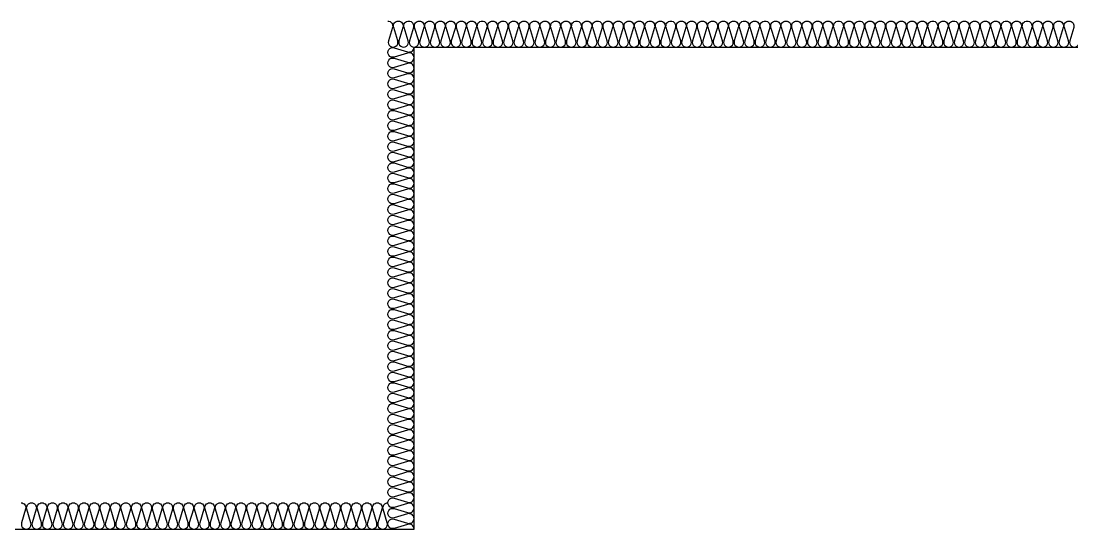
# Model space of a CAD drawing. Header units: millimetres. Extents: x 17311 to 801382, y -242618 to -104888.
# Drawn here: x 334711 to 336716, y -170479 to -169509 of the extents above; entities that cross this region are included whole.
import ezdxf

# ---------------------------------------------------------------- set-up
doc = ezdxf.new("R2010")
doc.units = ezdxf.units.MM
doc.header["$LTSCALE"] = 250
doc.layers.add('ISL', color=251, linetype='Continuous')

msp = doc.modelspace()

# ---------------------------------------------------------------- linework, layer by layer
at = {"layer": 'ISL'}
for points in [[(335410.7, -169509.5, -0.00027), (335410.7, -169509.5, -0.509267), (335419.5, -169521.6), (335411.8, -169547.4, 1.372593), (335429.5, -169547.4), (335421.8, -169521.6, -0.509267), (335430.7, -169509.5, -0.509267), (335439.5, -169521.6), (335431.8, -169547.4, 1.372593), (335449.5, -169547.4), (335441.8, -169521.6, -0.509267), (335450.7, -169509.5, -0.509267), (335459.5, -169521.6), (335451.8, -169547.4, 1.372593), (335469.5, -169547.4), (335461.8, -169521.6, -0.509267), (335470.7, -169509.5, -0.509267), (335479.5, -169521.6), (335471.8, -169547.4, 1.372593), (335489.5, -169547.4), (335481.8, -169521.6, -0.509267), (335490.7, -169509.5, -0.509267), (335499.5, -169521.6), (335491.8, -169547.4, 1.372593), (335509.5, -169547.4), (335501.8, -169521.6, -0.509267), (335510.7, -169509.5, -0.509267), (335519.5, -169521.6), (335511.8, -169547.4, 1.372593), (335529.5, -169547.4), (335521.8, -169521.6, -0.509267), (335530.7, -169509.5, -0.509267), (335539.5, -169521.6), (335531.8, -169547.4, 1.372593), (335549.5, -169547.4), (335541.8, -169521.6, -0.509267), (335550.7, -169509.5, -0.509267), (335559.5, -169521.6), (335551.8, -169547.4, 1.372593), (335569.5, -169547.4), (335561.8, -169521.6, -0.509267), (335570.7, -169509.5, -0.509267), (335579.5, -169521.6), (335571.8, -169547.4, 1.372593), (335589.5, -169547.4), (335581.8, -169521.6, -0.509267), (335590.7, -169509.5, -0.509267), (335599.5, -169521.6), (335591.8, -169547.4, 1.372593), (335609.5, -169547.4), (335601.8, -169521.6, -0.509267), (335610.7, -169509.5, -0.509267), (335619.5, -169521.6), (335611.8, -169547.4, 1.372593), (335629.5, -169547.4), (335621.8, -169521.6, -0.509267), (335630.7, -169509.5, -0.509267), (335639.5, -169521.6), (335631.8, -169547.4, 1.372593), (335649.5, -169547.4), (335641.8, -169521.6, -0.509267), (335650.7, -169509.5, -0.509267), (335659.5, -169521.6), (335651.8, -169547.4, 1.372593), (335669.5, -169547.4), (335661.8, -169521.6, -0.509267), (335670.7, -169509.5, -0.509267), (335679.5, -169521.6), (335671.8, -169547.4, 1.372593), (335689.5, -169547.4), (335681.8, -169521.6, -0.509267), (335690.7, -169509.5, -0.509267), (335699.5, -169521.6), (335691.8, -169547.4, 1.372593), (335709.5, -169547.4), (335701.8, -169521.6, -0.509267), (335710.7, -169509.5, -0.509267), (335719.5, -169521.6), (335711.8, -169547.4, 1.372593), (335729.5, -169547.4), (335721.8, -169521.6, -0.509267), (335730.7, -169509.5, -0.509267), (335739.5, -169521.6), (335731.8, -169547.4, 1.372593), (335749.5, -169547.4), (335741.8, -169521.6, -0.509267), (335750.7, -169509.5, -0.509267), (335759.5, -169521.6), (335751.8, -169547.4, 1.372593), (335769.5, -169547.4), (335761.8, -169521.6, -0.509267), (335770.7, -169509.5, -0.509267), (335779.5, -169521.6), (335771.8, -169547.4, 1.372593), (335789.5, -169547.4), (335781.8, -169521.6, -0.509267), (335790.7, -169509.5, -0.509267), (335799.5, -169521.6), (335791.8, -169547.4, 1.372593), (335809.5, -169547.4), (335801.8, -169521.6, -0.509267), (335810.7, -169509.5, -0.509267), (335819.5, -169521.6), (335811.8, -169547.4, 1.372593), (335829.5, -169547.4), (335821.8, -169521.6, -0.509267), (335830.7, -169509.5, -0.509267), (335839.5, -169521.6), (335831.8, -169547.4, 1.372593), (335849.5, -169547.4), (335841.8, -169521.6, -0.509267), (335850.7, -169509.5, -0.509267), (335859.5, -169521.6), (335851.8, -169547.4, 1.372593), (335869.5, -169547.4), (335861.8, -169521.6, -0.509267), (335870.7, -169509.5, -0.509267), (335879.5, -169521.6), (335871.8, -169547.4, 1.372593), (335889.5, -169547.4), (335881.8, -169521.6, -0.509267), (335890.7, -169509.5, -0.509267), (335899.5, -169521.6), (335891.8, -169547.4, 1.372593), (335909.5, -169547.4), (335901.8, -169521.6, -0.509267), (335910.7, -169509.5, -0.509267), (335919.5, -169521.6), (335911.8, -169547.4, 1.372593), (335929.5, -169547.4), (335921.8, -169521.6, -0.509267), (335930.7, -169509.5, -0.509267), (335939.5, -169521.6), (335931.8, -169547.4, 1.372593), (335949.5, -169547.4), (335941.8, -169521.6, -0.509267), (335950.7, -169509.5, -0.509267), (335959.5, -169521.6), (335951.8, -169547.4, 1.372593), (335969.5, -169547.4), (335961.8, -169521.6, -0.509267), (335970.7, -169509.5, -0.509267), (335979.5, -169521.6), (335971.8, -169547.4, 1.372593), (335989.5, -169547.4), (335981.8, -169521.6, -0.509267), (335990.7, -169509.5, -0.509267), (335999.5, -169521.6), (335991.8, -169547.4, 1.372593), (336009.5, -169547.4), (336001.8, -169521.6, -0.509267), (336010.7, -169509.5, -0.509267), (336019.5, -169521.6), (336011.8, -169547.4, 1.372593), (336029.5, -169547.4), (336021.8, -169521.6, -0.509267), (336030.7, -169509.5, -0.509267), (336039.5, -169521.6), (336031.8, -169547.4, 1.372593), (336049.5, -169547.4), (336041.8, -169521.6, -0.509267), (336050.7, -169509.5, -0.509267), (336059.5, -169521.6), (336051.8, -169547.4, 1.372593), (336069.5, -169547.4), (336061.8, -169521.6, -0.509267), (336070.7, -169509.5, -0.509267), (336079.5, -169521.6), (336071.8, -169547.4, 1.372593), (336089.5, -169547.4), (336081.8, -169521.6, -0.509267), (336090.7, -169509.5, -0.509267), (336099.5, -169521.6), (336091.8, -169547.4, 1.372593), (336109.5, -169547.4), (336101.8, -169521.6, -0.509267), (336110.7, -169509.5, -0.509267), (336119.5, -169521.6), (336111.8, -169547.4, 1.372593), (336129.5, -169547.4), (336121.8, -169521.6, -0.509267), (336130.7, -169509.5, -0.509267), (336139.5, -169521.6), (336131.8, -169547.4, 1.372593), (336149.5, -169547.4), (336141.8, -169521.6, -0.509267), (336150.7, -169509.5, -0.509267), (336159.5, -169521.6), (336151.8, -169547.4, 1.372593), (336169.5, -169547.4), (336161.8, -169521.6, -0.509267), (336170.7, -169509.5, -0.509267), (336179.5, -169521.6), (336171.8, -169547.4, 1.372593), (336189.5, -169547.4), (336181.8, -169521.6, -0.509267), (336190.7, -169509.5, -0.509267), (336199.5, -169521.6), (336191.8, -169547.4, 1.372593), (336209.5, -169547.4), (336201.8, -169521.6, -0.509267), (336210.7, -169509.5, -0.509267), (336219.5, -169521.6), (336211.8, -169547.4, 1.372593), (336229.5, -169547.4), (336221.8, -169521.6, -0.509267), (336230.7, -169509.5, -0.509267), (336239.5, -169521.6), (336231.8, -169547.4, 1.372593), (336249.5, -169547.4), (336241.8, -169521.6, -0.509267), (336250.7, -169509.5, -0.509267), (336259.5, -169521.6), (336251.8, -169547.4, 1.372593), (336269.5, -169547.4), (336261.8, -169521.6, -0.509267), (336270.7, -169509.5, -0.509267), (336279.5, -169521.6), (336271.8, -169547.4, 1.372593), (336289.5, -169547.4), (336281.8, -169521.6, -0.509267), (336290.7, -169509.5, -0.509267), (336299.5, -169521.6), (336291.8, -169547.4, 1.372593), (336309.5, -169547.4), (336301.8, -169521.6, -0.509267), (336310.7, -169509.5, -0.509267), (336319.5, -169521.6), (336311.8, -169547.4, 1.372593), (336329.5, -169547.4), (336321.8, -169521.6, -0.509267), (336330.7, -169509.5, -0.509267), (336339.5, -169521.6), (336331.8, -169547.4, 1.372593), (336349.5, -169547.4), (336341.8, -169521.6, -0.509267), (336350.7, -169509.5, -0.509267), (336359.5, -169521.6), (336351.8, -169547.4, 1.372593), (336369.5, -169547.4), (336361.8, -169521.6, -0.509267), (336370.7, -169509.5, -0.509267), (336379.5, -169521.6), (336371.8, -169547.4, 1.372593), (336389.5, -169547.4), (336381.8, -169521.6, -0.509267), (336390.7, -169509.5, -0.509267), (336399.5, -169521.6), (336391.8, -169547.4, 1.372593), (336409.5, -169547.4), (336401.8, -169521.6, -0.509267), (336410.7, -169509.5, -0.509267), (336419.5, -169521.6), (336411.8, -169547.4, 1.372593), (336429.5, -169547.4), (336421.8, -169521.6, -0.509267), (336430.7, -169509.5, -0.509267), (336439.5, -169521.6), (336431.8, -169547.4, 1.372593), (336449.5, -169547.4), (336441.8, -169521.6, -0.509267), (336450.7, -169509.5, -0.509267), (336459.5, -169521.6), (336451.8, -169547.4, 1.372593), (336469.5, -169547.4), (336461.8, -169521.6, -0.509267), (336470.7, -169509.5, -0.509267), (336479.5, -169521.6), (336471.8, -169547.4, 1.372593), (336489.5, -169547.4), (336481.8, -169521.6, -0.509267), (336490.7, -169509.5, -0.509267), (336499.5, -169521.6), (336491.8, -169547.4, 1.372593), (336509.5, -169547.4), (336501.8, -169521.6, -0.509267), (336510.7, -169509.5, -0.509267), (336519.5, -169521.6), (336511.8, -169547.4, 1.372593), (336529.5, -169547.4), (336521.8, -169521.6, -0.509267), (336530.7, -169509.5, -0.509267), (336539.5, -169521.6), (336531.8, -169547.4, 1.372593), (336549.5, -169547.4), (336541.8, -169521.6, -0.509267), (336550.7, -169509.5, -0.509267), (336559.5, -169521.6), (336551.8, -169547.4, 1.372593), (336569.5, -169547.4), (336561.8, -169521.6, -0.509267), (336570.7, -169509.5, -0.509267), (336579.5, -169521.6), (336571.8, -169547.4, 1.372593), (336589.5, -169547.4), (336581.8, -169521.6, -0.509267), (336590.7, -169509.5, -0.509267), (336599.5, -169521.6), (336591.8, -169547.4, 1.372593), (336609.5, -169547.4), (336601.8, -169521.6, -0.509267), (336610.7, -169509.5, -0.509267), (336619.5, -169521.6), (336611.8, -169547.4, 1.372593), (336629.5, -169547.4), (336621.8, -169521.6, -0.509267), (336630.7, -169509.5, -0.509267), (336639.5, -169521.6), (336631.8, -169547.4, 1.372593), (336649.5, -169547.4), (336641.8, -169521.6, -0.509267), (336650.7, -169509.5, -0.509267), (336659.5, -169521.6), (336651.8, -169547.4, 1.372593), (336669.5, -169547.4), (336661.8, -169521.6, -0.509267), (336670.7, -169509.5, -0.509267), (336679.5, -169521.6), (336671.8, -169547.4, 1.372593), (336689.5, -169547.4), (336681.8, -169521.6, -0.509267), (336690.7, -169509.5, -0.509267), (336699.5, -169521.6), (336691.8, -169547.4, 1.372593), (336709.5, -169547.4), (336701.8, -169521.6, -0.509267), (336710.7, -169509.5, -0.509267), (336719.5, -169521.6), (336711.8, -169547.4, 1.372593), (336729.5, -169547.4)], [(335460.7, -170479.5, 0.509267), (335448.5, -170470.6), (335422.8, -170478.3, -1.372593), (335422.8, -170460.6), (335448.5, -170468.3, 0.509267), (335460.7, -170459.5, 0.509267), (335448.5, -170450.6), (335422.8, -170458.3, -1.372593), (335422.8, -170440.6), (335448.5, -170448.3, 0.509267), (335460.7, -170439.5, 0.509267), (335448.5, -170430.6), (335422.8, -170438.3, -1.372593), (335422.8, -170420.6), (335448.5, -170428.3, 0.509267), (335460.7, -170419.5, 0.509267), (335448.5, -170410.6), (335422.8, -170418.3, -1.372593), (335422.8, -170400.6), (335448.5, -170408.3, 0.509267), (335460.7, -170399.5, 0.509267), (335448.5, -170390.6), (335422.8, -170398.3, -1.372593), (335422.8, -170380.6), (335448.5, -170388.3, 0.509267), (335460.7, -170379.5, 0.509267), (335448.5, -170370.6), (335422.8, -170378.3, -1.372593), (335422.8, -170360.6), (335448.5, -170368.3, 0.509267), (335460.7, -170359.5, 0.509267), (335448.5, -170350.6), (335422.8, -170358.3, -1.372593), (335422.8, -170340.6), (335448.5, -170348.3, 0.509267), (335460.7, -170339.5, 0.509267), (335448.5, -170330.6), (335422.8, -170338.3, -1.372593), (335422.8, -170320.6), (335448.5, -170328.3, 0.509267), (335460.7, -170319.5, 0.509267), (335448.5, -170310.6), (335422.8, -170318.3, -1.372593), (335422.8, -170300.6), (335448.5, -170308.3, 0.509267), (335460.7, -170299.5, 0.509267), (335448.5, -170290.6), (335422.8, -170298.3, -1.372593), (335422.8, -170280.6), (335448.5, -170288.3, 0.509267), (335460.7, -170279.5, 0.509267), (335448.5, -170270.6), (335422.8, -170278.3, -1.372593), (335422.8, -170260.6), (335448.5, -170268.3, 0.509267), (335460.7, -170259.5, 0.509267), (335448.5, -170250.6), (335422.8, -170258.3, -1.372593), (335422.8, -170240.6), (335448.5, -170248.3, 0.509267), (335460.7, -170239.5, 0.509267), (335448.5, -170230.6), (335422.8, -170238.3, -1.372593), (335422.8, -170220.6), (335448.5, -170228.3, 0.509267), (335460.7, -170219.5, 0.509267), (335448.5, -170210.6), (335422.8, -170218.3, -1.372593), (335422.8, -170200.6), (335448.5, -170208.3, 0.509267), (335460.7, -170199.5, 0.509267), (335448.5, -170190.6), (335422.8, -170198.3, -1.372593), (335422.8, -170180.6), (335448.5, -170188.3, 0.509267), (335460.7, -170179.5, 0.509267), (335448.5, -170170.6), (335422.8, -170178.3, -1.372593), (335422.8, -170160.6), (335448.5, -170168.3, 0.509267), (335460.7, -170159.5, 0.509267), (335448.5, -170150.6), (335422.8, -170158.3, -1.372593), (335422.8, -170140.6), (335448.5, -170148.3, 0.509267), (335460.7, -170139.5, 0.509267), (335448.5, -170130.6), (335422.8, -170138.3, -1.372593), (335422.8, -170120.6), (335448.5, -170128.3, 0.509267), (335460.7, -170119.5, 0.509267), (335448.5, -170110.6), (335422.8, -170118.3, -1.372593), (335422.8, -170100.6), (335448.5, -170108.3, 0.509267), (335460.7, -170099.5, 0.509267), (335448.5, -170090.6), (335422.8, -170098.3, -1.372593), (335422.8, -170080.6), (335448.5, -170088.3, 0.509267), (335460.7, -170079.5, 0.509267), (335448.5, -170070.6), (335422.8, -170078.3, -1.372593), (335422.8, -170060.6), (335448.5, -170068.3, 0.509267), (335460.7, -170059.5, 0.509267), (335448.5, -170050.6), (335422.8, -170058.3, -1.372593), (335422.8, -170040.6), (335448.5, -170048.3, 0.509267), (335460.7, -170039.5, 0.509267), (335448.5, -170030.6), (335422.8, -170038.3, -1.372593), (335422.8, -170020.6), (335448.5, -170028.3, 0.509267), (335460.7, -170019.5, 0.509267), (335448.5, -170010.6), (335422.8, -170018.3, -1.372593), (335422.8, -170000.6), (335448.5, -170008.3, 0.509267), (335460.7, -169999.5, 0.509267), (335448.5, -169990.6), (335422.8, -169998.3, -1.372593), (335422.8, -169980.6), (335448.5, -169988.3, 0.509267), (335460.7, -169979.5, 0.509267), (335448.5, -169970.6), (335422.8, -169978.3, -1.372593), (335422.8, -169960.6), (335448.5, -169968.3, 0.509267), (335460.7, -169959.5, 0.509267), (335448.5, -169950.6), (335422.8, -169958.3, -1.372593), (335422.8, -169940.6), (335448.5, -169948.3, 0.509267), (335460.7, -169939.5, 0.509267), (335448.5, -169930.6), (335422.8, -169938.3, -1.372593), (335422.8, -169920.6), (335448.5, -169928.3, 0.509267), (335460.7, -169919.5, 0.509267), (335448.5, -169910.6), (335422.8, -169918.3, -1.372593), (335422.8, -169900.6), (335448.5, -169908.3, 0.509267), (335460.7, -169899.5, 0.509267), (335448.5, -169890.6), (335422.8, -169898.3, -1.372593), (335422.8, -169880.6), (335448.5, -169888.3, 0.509267), (335460.7, -169879.5, 0.509267), (335448.5, -169870.6), (335422.8, -169878.3, -1.372593), (335422.8, -169860.6), (335448.5, -169868.3, 0.509267), (335460.7, -169859.5, 0.509267), (335448.5, -169850.6), (335422.8, -169858.3, -1.372593), (335422.8, -169840.6), (335448.5, -169848.3, 0.509267), (335460.7, -169839.5, 0.509267), (335448.5, -169830.6), (335422.8, -169838.3, -1.372593), (335422.8, -169820.6), (335448.5, -169828.3, 0.509267), (335460.7, -169819.5, 0.509267), (335448.5, -169810.6), (335422.8, -169818.3, -1.372593), (335422.8, -169800.6), (335448.5, -169808.3, 0.509267), (335460.7, -169799.5, 0.509267), (335448.5, -169790.6), (335422.8, -169798.3, -1.372593), (335422.8, -169780.6), (335448.5, -169788.3, 0.509267), (335460.7, -169779.5, 0.509267), (335448.5, -169770.6), (335422.8, -169778.3, -1.372593), (335422.8, -169760.6), (335448.5, -169768.3, 0.509267), (335460.7, -169759.5, 0.509267), (335448.5, -169750.6), (335422.8, -169758.3, -1.372593), (335422.8, -169740.6), (335448.5, -169748.3, 0.509267), (335460.7, -169739.5, 0.509267), (335448.5, -169730.6), (335422.8, -169738.3, -1.372593), (335422.8, -169720.6), (335448.5, -169728.3, 0.509267), (335460.7, -169719.5, 0.509267), (335448.5, -169710.6), (335422.8, -169718.3, -1.372593), (335422.8, -169700.6), (335448.5, -169708.3, 0.509267), (335460.7, -169699.5, 0.509267), (335448.5, -169690.6), (335422.8, -169698.3, -1.372593), (335422.8, -169680.6), (335448.5, -169688.3, 0.509267), (335460.7, -169679.5, 0.509267), (335448.5, -169670.6), (335422.8, -169678.3, -1.372593), (335422.8, -169660.6), (335448.5, -169668.3, 0.509267), (335460.7, -169659.5, 0.509267), (335448.5, -169650.6), (335422.8, -169658.3, -1.372593), (335422.8, -169640.6), (335448.5, -169648.3, 0.509267), (335460.7, -169639.5, 0.509267), (335448.5, -169630.6), (335422.8, -169638.3, -1.372593), (335422.8, -169620.6), (335448.5, -169628.3, 0.509267), (335460.7, -169619.5, 0.509267), (335448.5, -169610.6), (335422.8, -169618.3, -1.372593), (335422.8, -169600.6), (335448.5, -169608.3, 0.509267), (335460.7, -169599.5, 0.509267), (335448.5, -169590.6), (335422.8, -169598.3, -1.372593), (335422.8, -169580.6), (335448.5, -169588.3, 0.509267), (335460.7, -169579.5, 0.509267), (335448.5, -169570.6), (335422.8, -169578.3, -1.372593), (335422.8, -169560.6), (335448.5, -169568.3, 0.509267), (335460.7, -169559.5)], [(334710.7, -170429.5, -0.509267), (334719.5, -170441.6), (334711.8, -170467.4, 1.372593), (334729.5, -170467.4), (334721.8, -170441.6, -0.509267), (334730.7, -170429.5, -0.509267), (334739.5, -170441.6), (334731.8, -170467.4, 1.372593), (334749.5, -170467.4), (334741.8, -170441.6, -0.509267), (334750.7, -170429.5, -0.509267), (334759.5, -170441.6), (334751.8, -170467.4, 1.372593), (334769.5, -170467.4), (334761.8, -170441.6, -0.509267), (334770.7, -170429.5, -0.509267), (334779.5, -170441.6), (334771.8, -170467.4, 1.372593), (334789.5, -170467.4), (334781.8, -170441.6, -0.509267), (334790.7, -170429.5, -0.509267), (334799.5, -170441.6), (334791.8, -170467.4, 1.372593), (334809.5, -170467.4), (334801.8, -170441.6, -0.509267), (334810.7, -170429.5, -0.509267), (334819.5, -170441.6), (334811.8, -170467.4, 1.372593), (334829.5, -170467.4), (334821.8, -170441.6, -0.509267), (334830.7, -170429.5, -0.509267), (334839.5, -170441.6), (334831.8, -170467.4, 1.372593), (334849.5, -170467.4), (334841.8, -170441.6, -0.509267), (334850.7, -170429.5, -0.509267), (334859.5, -170441.6), (334851.8, -170467.4, 1.372593), (334869.5, -170467.4), (334861.8, -170441.6, -0.509267), (334870.7, -170429.5, -0.509267), (334879.5, -170441.6), (334871.8, -170467.4, 1.372593), (334889.5, -170467.4), (334881.8, -170441.6, -0.509267), (334890.7, -170429.5, -0.509267), (334899.5, -170441.6), (334891.8, -170467.4, 1.372593), (334909.5, -170467.4), (334901.8, -170441.6, -0.509267), (334910.7, -170429.5, -0.509267), (334919.5, -170441.6), (334911.8, -170467.4, 1.372593), (334929.5, -170467.4), (334921.8, -170441.6, -0.509267), (334930.7, -170429.5, -0.509267), (334939.5, -170441.6), (334931.8, -170467.4, 1.372593), (334949.5, -170467.4), (334941.8, -170441.6, -0.509267), (334950.7, -170429.5, -0.509267), (334959.5, -170441.6), (334951.8, -170467.4, 1.372593), (334969.5, -170467.4), (334961.8, -170441.6, -0.509267), (334970.7, -170429.5, -0.509267), (334979.5, -170441.6), (334971.8, -170467.4, 1.372593), (334989.5, -170467.4), (334981.8, -170441.6, -0.509267), (334990.7, -170429.5, -0.509267), (334999.5, -170441.6), (334991.8, -170467.4, 1.372593), (335009.5, -170467.4), (335001.8, -170441.6, -0.509267), (335010.7, -170429.5, -0.509267), (335019.5, -170441.6), (335011.8, -170467.4, 1.372593), (335029.5, -170467.4), (335021.8, -170441.6, -0.509267), (335030.7, -170429.5, -0.509267), (335039.5, -170441.6), (335031.8, -170467.4, 1.372593), (335049.5, -170467.4), (335041.8, -170441.6, -0.509267), (335050.7, -170429.5, -0.509267), (335059.5, -170441.6), (335051.8, -170467.4, 1.372593), (335069.5, -170467.4), (335061.8, -170441.6, -0.509267), (335070.7, -170429.5, -0.509267), (335079.5, -170441.6), (335071.8, -170467.4, 1.372593), (335089.5, -170467.4), (335081.8, -170441.6, -0.509267), (335090.7, -170429.5, -0.509267), (335099.5, -170441.6), (335091.8, -170467.4, 1.372593), (335109.5, -170467.4), (335101.8, -170441.6, -0.509267), (335110.7, -170429.5, -0.509267), (335119.5, -170441.6), (335111.8, -170467.4, 1.372593), (335129.5, -170467.4), (335121.8, -170441.6, -0.509267), (335130.7, -170429.5, -0.509267), (335139.5, -170441.6), (335131.8, -170467.4, 1.372593), (335149.5, -170467.4), (335141.8, -170441.6, -0.509267), (335150.7, -170429.5, -0.509267), (335159.5, -170441.6), (335151.8, -170467.4, 1.372593), (335169.5, -170467.4), (335161.8, -170441.6, -0.509267), (335170.7, -170429.5, -0.509267), (335179.5, -170441.6), (335171.8, -170467.4, 1.372593), (335189.5, -170467.4), (335181.8, -170441.6, -0.509267), (335190.7, -170429.5, -0.509267), (335199.5, -170441.6), (335191.8, -170467.4, 1.372593), (335209.5, -170467.4), (335201.8, -170441.6, -0.509267), (335210.7, -170429.5, -0.509267), (335219.5, -170441.6), (335211.8, -170467.4, 1.372593), (335229.5, -170467.4), (335221.8, -170441.6, -0.509267), (335230.7, -170429.5, -0.509267), (335239.5, -170441.6), (335231.8, -170467.4, 1.372593), (335249.5, -170467.4), (335241.8, -170441.6, -0.509267), (335250.7, -170429.5, -0.509267), (335259.5, -170441.6), (335251.8, -170467.4, 1.372593), (335269.5, -170467.4), (335261.8, -170441.6, -0.509267), (335270.7, -170429.5, -0.509267), (335279.5, -170441.6), (335271.8, -170467.4, 1.372593), (335289.5, -170467.4), (335281.8, -170441.6, -0.509267), (335290.7, -170429.5, -0.509267), (335299.5, -170441.6), (335291.8, -170467.4, 1.372593), (335309.5, -170467.4), (335301.8, -170441.6, -0.509267), (335310.7, -170429.5, -0.509267), (335319.5, -170441.6), (335311.8, -170467.4, 1.372593), (335329.5, -170467.4), (335321.8, -170441.6, -0.509267), (335330.7, -170429.5, -0.509267), (335339.5, -170441.6), (335331.8, -170467.4, 1.372593), (335349.5, -170467.4), (335341.8, -170441.6, -0.509267), (335350.7, -170429.5, -0.509267), (335359.5, -170441.6), (335351.8, -170467.4, 1.372593), (335369.5, -170467.4), (335361.8, -170441.6, -0.509267), (335370.7, -170429.5, -0.509267), (335379.5, -170441.6), (335371.8, -170467.4, 1.372593), (335389.5, -170467.4), (335381.8, -170441.6, -0.509267), (335390.7, -170429.5, -0.509267), (335399.5, -170441.6), (335391.8, -170467.4, 1.372593), (335409.5, -170467.4), (335401.8, -170441.6, -0.509267), (335410.7, -170429.5)]]:
    msp.add_lwpolyline(points, format="xyb", dxfattribs=at)
msp.add_lwpolyline([(328011, -170479.5), (328260.7, -170479.5), (328260.7, -169559.5), (331060.7, -169559.5), (331060.7, -170479.5), (331860.7, -170479.5), (331860.7, -169559.5), (334660.7, -169559.5), (334660.7, -170479.5), (335460.7, -170479.5), (335460.7, -169559.5), (338260.7, -169559.5), (338260.7, -170479.5), (339060.7, -170479.5), (339060.7, -169559.5), (341860.7, -169559.5), (341860.7, -170479.5), (342660.7, -170479.5), (342660.7, -169559.5), (345460.7, -169559.5), (345460.7, -170479.5), (346260.7, -170479.5)], dxfattribs=at)

doc.saveas('drawing.dxf')
